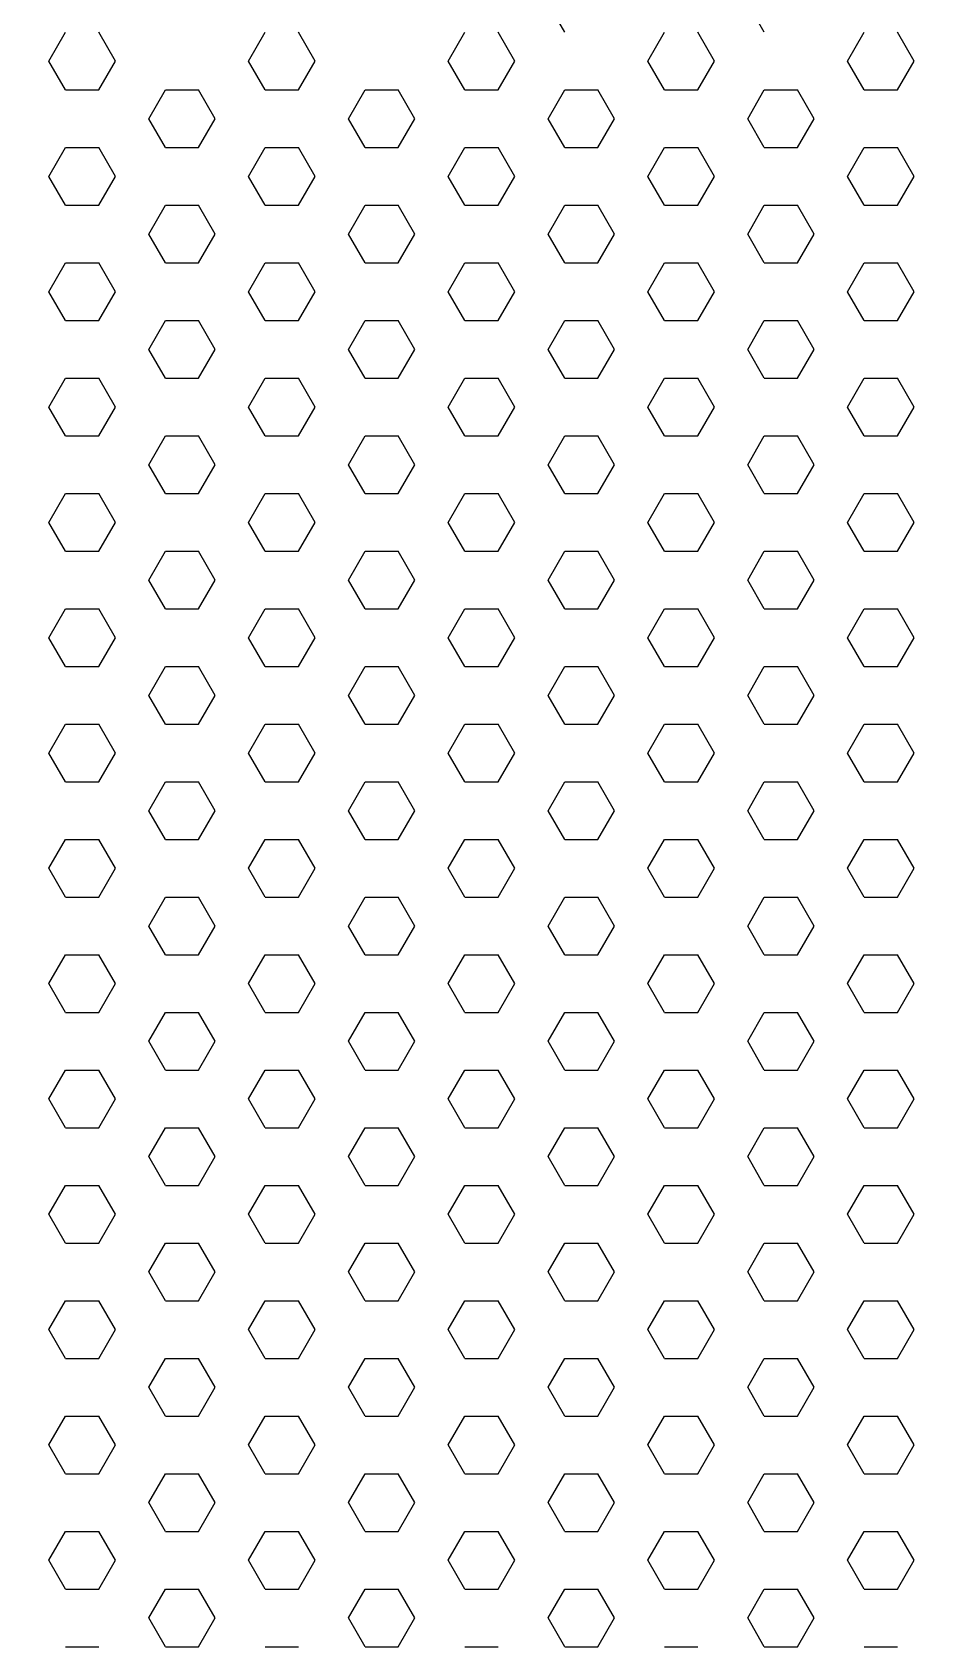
# Model space of a CAD drawing. Header units: millimetres. Extents: x 1464389 to 1998638, y -29162 to 256806.
# Drawn here: x 1540058.32 to 1540075.19, y 124775.66 to 124805.98 of the extents above; entities that cross this region are included whole.
import ezdxf

# ---------------------------------------------------------------- set-up
doc = ezdxf.new("R2010")
doc.units = ezdxf.units.MM
doc.header["$LTSCALE"] = 15
doc.layers.add('LS_DR_Washbasin', color=165, linetype='Continuous')

msp = doc.modelspace()

# ---------------------------------------------------------------- linework, layer by layer
at = {"layer": 'LS_DR_Washbasin', "linetype": 'Continuous'}
for p, q in [((1540068.318, 124805.976), (1540068.006, 124806.517)), ((1540072.068, 124805.976), (1540071.756, 124806.517)), ((1540058.631, 124805.434), (1540058.943, 124805.976)), ((1540059.881, 124805.434), (1540059.568, 124805.976)), ((1540062.381, 124805.434), (1540062.693, 124805.976)), ((1540063.631, 124805.434), (1540063.318, 124805.976)), ((1540066.131, 124805.434), (1540066.443, 124805.976)), ((1540067.381, 124805.434), (1540067.068, 124805.976)), ((1540069.881, 124805.434), (1540070.193, 124805.976)), ((1540071.131, 124805.434), (1540070.818, 124805.976)), ((1540073.631, 124805.434), (1540073.943, 124805.976)), ((1540074.881, 124805.434), (1540074.568, 124805.976)), ((1540058.943, 124804.893), (1540058.631, 124805.434)), ((1540059.568, 124804.893), (1540059.881, 124805.434)), ((1540062.693, 124804.893), (1540062.381, 124805.434)), ((1540063.318, 124804.893), (1540063.631, 124805.434)), ((1540066.443, 124804.893), (1540066.131, 124805.434)), ((1540067.068, 124804.893), (1540067.381, 124805.434)), ((1540070.193, 124804.893), (1540069.881, 124805.434)), ((1540070.818, 124804.893), (1540071.131, 124805.434)), ((1540073.943, 124804.893), (1540073.631, 124805.434)), ((1540074.568, 124804.893), (1540074.881, 124805.434)), ((1540058.943, 124804.893), (1540059.568, 124804.893)), ((1540060.506, 124804.352), (1540060.818, 124804.893)), ((1540060.818, 124804.893), (1540061.443, 124804.893)), ((1540061.756, 124804.352), (1540061.443, 124804.893)), ((1540062.693, 124804.893), (1540063.318, 124804.893)), ((1540064.256, 124804.352), (1540064.568, 124804.893)), ((1540064.568, 124804.893), (1540065.193, 124804.893)), ((1540065.506, 124804.352), (1540065.193, 124804.893)), ((1540066.443, 124804.893), (1540067.068, 124804.893)), ((1540068.006, 124804.352), (1540068.318, 124804.893)), ((1540068.318, 124804.893), (1540068.943, 124804.893)), ((1540069.256, 124804.352), (1540068.943, 124804.893)), ((1540070.193, 124804.893), (1540070.818, 124804.893)), ((1540071.756, 124804.352), (1540072.068, 124804.893)), ((1540072.068, 124804.893), (1540072.693, 124804.893)), ((1540073.006, 124804.352), (1540072.693, 124804.893)), ((1540073.943, 124804.893), (1540074.568, 124804.893)), ((1540060.818, 124803.81), (1540060.506, 124804.352)), ((1540061.443, 124803.81), (1540061.756, 124804.352)), ((1540064.568, 124803.81), (1540064.256, 124804.352)), ((1540065.193, 124803.81), (1540065.506, 124804.352)), ((1540068.318, 124803.81), (1540068.006, 124804.352)), ((1540068.943, 124803.81), (1540069.256, 124804.352)), ((1540072.068, 124803.81), (1540071.756, 124804.352)), ((1540072.693, 124803.81), (1540073.006, 124804.352)), ((1540058.631, 124803.269), (1540058.943, 124803.81)), ((1540058.943, 124803.811), (1540059.568, 124803.811)), ((1540059.881, 124803.269), (1540059.568, 124803.81)), ((1540060.818, 124803.811), (1540061.443, 124803.811)), ((1540062.381, 124803.269), (1540062.693, 124803.81)), ((1540062.693, 124803.811), (1540063.318, 124803.811)), ((1540063.631, 124803.269), (1540063.318, 124803.81)), ((1540064.568, 124803.811), (1540065.193, 124803.811)), ((1540066.131, 124803.269), (1540066.443, 124803.81)), ((1540066.443, 124803.811), (1540067.068, 124803.811)), ((1540067.381, 124803.269), (1540067.068, 124803.81)), ((1540068.318, 124803.811), (1540068.943, 124803.811)), ((1540069.881, 124803.269), (1540070.193, 124803.81)), ((1540070.193, 124803.811), (1540070.818, 124803.811)), ((1540071.131, 124803.269), (1540070.818, 124803.81)), ((1540072.068, 124803.811), (1540072.693, 124803.811)), ((1540073.631, 124803.269), (1540073.943, 124803.81)), ((1540073.943, 124803.811), (1540074.568, 124803.811)), ((1540074.881, 124803.269), (1540074.568, 124803.81)), ((1540058.943, 124802.728), (1540058.631, 124803.269)), ((1540059.568, 124802.728), (1540059.881, 124803.269)), ((1540062.693, 124802.728), (1540062.381, 124803.269)), ((1540063.318, 124802.728), (1540063.631, 124803.269)), ((1540066.443, 124802.728), (1540066.131, 124803.269)), ((1540067.068, 124802.728), (1540067.381, 124803.269)), ((1540070.193, 124802.728), (1540069.881, 124803.269)), ((1540070.818, 124802.728), (1540071.131, 124803.269)), ((1540073.943, 124802.728), (1540073.631, 124803.269)), ((1540074.568, 124802.728), (1540074.881, 124803.269)), ((1540058.943, 124802.728), (1540059.568, 124802.728)), ((1540060.506, 124802.187), (1540060.818, 124802.728)), ((1540060.818, 124802.728), (1540061.443, 124802.728)), ((1540061.756, 124802.187), (1540061.443, 124802.728)), ((1540062.693, 124802.728), (1540063.318, 124802.728)), ((1540064.256, 124802.187), (1540064.568, 124802.728)), ((1540064.568, 124802.728), (1540065.193, 124802.728)), ((1540065.506, 124802.187), (1540065.193, 124802.728)), ((1540066.443, 124802.728), (1540067.068, 124802.728)), ((1540068.006, 124802.187), (1540068.318, 124802.728)), ((1540068.318, 124802.728), (1540068.943, 124802.728)), ((1540069.256, 124802.187), (1540068.943, 124802.728)), ((1540070.193, 124802.728), (1540070.818, 124802.728)), ((1540071.756, 124802.187), (1540072.068, 124802.728)), ((1540072.068, 124802.728), (1540072.693, 124802.728)), ((1540073.006, 124802.187), (1540072.693, 124802.728)), ((1540073.943, 124802.728), (1540074.568, 124802.728)), ((1540060.818, 124801.645), (1540060.506, 124802.187)), ((1540061.443, 124801.645), (1540061.756, 124802.187)), ((1540064.568, 124801.645), (1540064.256, 124802.187)), ((1540065.193, 124801.645), (1540065.506, 124802.187)), ((1540068.318, 124801.645), (1540068.006, 124802.187)), ((1540068.943, 124801.645), (1540069.256, 124802.187)), ((1540072.068, 124801.645), (1540071.756, 124802.187)), ((1540072.693, 124801.645), (1540073.006, 124802.187)), ((1540058.631, 124801.104), (1540058.943, 124801.645)), ((1540058.943, 124801.645), (1540059.568, 124801.645)), ((1540059.881, 124801.104), (1540059.568, 124801.645)), ((1540060.818, 124801.645), (1540061.443, 124801.645)), ((1540062.381, 124801.104), (1540062.693, 124801.645)), ((1540062.693, 124801.645), (1540063.318, 124801.645)), ((1540063.631, 124801.104), (1540063.318, 124801.645)), ((1540064.568, 124801.645), (1540065.193, 124801.645)), ((1540066.131, 124801.104), (1540066.443, 124801.645)), ((1540066.443, 124801.645), (1540067.068, 124801.645)), ((1540067.381, 124801.104), (1540067.068, 124801.645)), ((1540068.318, 124801.645), (1540068.943, 124801.645)), ((1540069.881, 124801.104), (1540070.193, 124801.645)), ((1540070.193, 124801.645), (1540070.818, 124801.645)), ((1540071.131, 124801.104), (1540070.818, 124801.645)), ((1540072.068, 124801.645), (1540072.693, 124801.645)), ((1540073.631, 124801.104), (1540073.943, 124801.645)), ((1540073.943, 124801.645), (1540074.568, 124801.645)), ((1540074.881, 124801.104), (1540074.568, 124801.645)), ((1540058.943, 124800.563), (1540058.631, 124801.104)), ((1540059.568, 124800.563), (1540059.881, 124801.104)), ((1540062.693, 124800.563), (1540062.381, 124801.104)), ((1540063.318, 124800.563), (1540063.631, 124801.104)), ((1540066.443, 124800.563), (1540066.131, 124801.104)), ((1540067.068, 124800.563), (1540067.381, 124801.104)), ((1540070.193, 124800.563), (1540069.881, 124801.104)), ((1540070.818, 124800.563), (1540071.131, 124801.104)), ((1540073.943, 124800.563), (1540073.631, 124801.104)), ((1540074.568, 124800.563), (1540074.881, 124801.104)), ((1540058.943, 124800.563), (1540059.568, 124800.563)), ((1540060.506, 124800.022), (1540060.818, 124800.563)), ((1540060.818, 124800.563), (1540061.443, 124800.563)), ((1540061.756, 124800.022), (1540061.443, 124800.563)), ((1540062.693, 124800.563), (1540063.318, 124800.563)), ((1540064.256, 124800.022), (1540064.568, 124800.563)), ((1540064.568, 124800.563), (1540065.193, 124800.563)), ((1540065.506, 124800.022), (1540065.193, 124800.563)), ((1540066.443, 124800.563), (1540067.068, 124800.563)), ((1540068.006, 124800.022), (1540068.318, 124800.563)), ((1540068.318, 124800.563), (1540068.943, 124800.563)), ((1540069.256, 124800.022), (1540068.943, 124800.563)), ((1540070.193, 124800.563), (1540070.818, 124800.563)), ((1540071.756, 124800.022), (1540072.068, 124800.563)), ((1540072.068, 124800.563), (1540072.693, 124800.563)), ((1540073.006, 124800.022), (1540072.693, 124800.563)), ((1540073.943, 124800.563), (1540074.568, 124800.563)), ((1540060.818, 124799.48), (1540060.506, 124800.022)), ((1540061.443, 124799.48), (1540061.756, 124800.022)), ((1540064.568, 124799.48), (1540064.256, 124800.022)), ((1540065.193, 124799.48), (1540065.506, 124800.022)), ((1540068.318, 124799.48), (1540068.006, 124800.022)), ((1540068.943, 124799.48), (1540069.256, 124800.022)), ((1540072.068, 124799.48), (1540071.756, 124800.022)), ((1540072.693, 124799.48), (1540073.006, 124800.022)), ((1540058.631, 124798.939), (1540058.943, 124799.48)), ((1540058.943, 124799.48), (1540059.568, 124799.48)), ((1540059.881, 124798.939), (1540059.568, 124799.48)), ((1540060.818, 124799.48), (1540061.443, 124799.48)), ((1540062.381, 124798.939), (1540062.693, 124799.48)), ((1540062.693, 124799.48), (1540063.318, 124799.48)), ((1540063.631, 124798.939), (1540063.318, 124799.48)), ((1540064.568, 124799.48), (1540065.193, 124799.48)), ((1540066.131, 124798.939), (1540066.443, 124799.48)), ((1540066.443, 124799.48), (1540067.068, 124799.48)), ((1540067.381, 124798.939), (1540067.068, 124799.48)), ((1540068.318, 124799.48), (1540068.943, 124799.48)), ((1540069.881, 124798.939), (1540070.193, 124799.48)), ((1540070.193, 124799.48), (1540070.818, 124799.48)), ((1540071.131, 124798.939), (1540070.818, 124799.48)), ((1540072.068, 124799.48), (1540072.693, 124799.48)), ((1540073.631, 124798.939), (1540073.943, 124799.48)), ((1540073.943, 124799.48), (1540074.568, 124799.48)), ((1540074.881, 124798.939), (1540074.568, 124799.48)), ((1540058.943, 124798.398), (1540058.631, 124798.939)), ((1540059.568, 124798.398), (1540059.881, 124798.939)), ((1540062.693, 124798.398), (1540062.381, 124798.939)), ((1540063.318, 124798.398), (1540063.631, 124798.939)), ((1540066.443, 124798.398), (1540066.131, 124798.939)), ((1540067.068, 124798.398), (1540067.381, 124798.939)), ((1540070.193, 124798.398), (1540069.881, 124798.939)), ((1540070.818, 124798.398), (1540071.131, 124798.939)), ((1540073.943, 124798.398), (1540073.631, 124798.939)), ((1540074.568, 124798.398), (1540074.881, 124798.939)), ((1540058.943, 124798.398), (1540059.568, 124798.398)), ((1540060.506, 124797.857), (1540060.818, 124798.398)), ((1540060.818, 124798.398), (1540061.443, 124798.398)), ((1540061.756, 124797.857), (1540061.443, 124798.398)), ((1540062.693, 124798.398), (1540063.318, 124798.398)), ((1540064.256, 124797.857), (1540064.568, 124798.398)), ((1540064.568, 124798.398), (1540065.193, 124798.398)), ((1540065.506, 124797.857), (1540065.193, 124798.398)), ((1540066.443, 124798.398), (1540067.068, 124798.398)), ((1540068.006, 124797.857), (1540068.318, 124798.398)), ((1540068.318, 124798.398), (1540068.943, 124798.398)), ((1540069.256, 124797.857), (1540068.943, 124798.398)), ((1540070.193, 124798.398), (1540070.818, 124798.398)), ((1540071.756, 124797.857), (1540072.068, 124798.398)), ((1540072.068, 124798.398), (1540072.693, 124798.398)), ((1540073.006, 124797.857), (1540072.693, 124798.398)), ((1540073.943, 124798.398), (1540074.568, 124798.398)), ((1540060.818, 124797.315), (1540060.506, 124797.857)), ((1540061.443, 124797.315), (1540061.756, 124797.857)), ((1540064.568, 124797.315), (1540064.256, 124797.857)), ((1540065.193, 124797.315), (1540065.506, 124797.857)), ((1540068.318, 124797.315), (1540068.006, 124797.857)), ((1540068.943, 124797.315), (1540069.256, 124797.857)), ((1540072.068, 124797.315), (1540071.756, 124797.857)), ((1540072.693, 124797.315), (1540073.006, 124797.857)), ((1540058.631, 124796.774), (1540058.943, 124797.315)), ((1540058.943, 124797.315), (1540059.568, 124797.315)), ((1540059.881, 124796.774), (1540059.568, 124797.315)), ((1540060.818, 124797.315), (1540061.443, 124797.315)), ((1540062.381, 124796.774), (1540062.693, 124797.315)), ((1540062.693, 124797.315), (1540063.318, 124797.315)), ((1540063.631, 124796.774), (1540063.318, 124797.315)), ((1540064.568, 124797.315), (1540065.193, 124797.315)), ((1540066.131, 124796.774), (1540066.443, 124797.315)), ((1540066.443, 124797.315), (1540067.068, 124797.315)), ((1540067.381, 124796.774), (1540067.068, 124797.315)), ((1540068.318, 124797.315), (1540068.943, 124797.315)), ((1540069.881, 124796.774), (1540070.193, 124797.315)), ((1540070.193, 124797.315), (1540070.818, 124797.315)), ((1540071.131, 124796.774), (1540070.818, 124797.315)), ((1540072.068, 124797.315), (1540072.693, 124797.315)), ((1540073.631, 124796.774), (1540073.943, 124797.315)), ((1540073.943, 124797.315), (1540074.568, 124797.315)), ((1540074.881, 124796.774), (1540074.568, 124797.315)), ((1540058.943, 124796.233), (1540058.631, 124796.774)), ((1540059.568, 124796.233), (1540059.881, 124796.774)), ((1540062.693, 124796.233), (1540062.381, 124796.774)), ((1540063.318, 124796.233), (1540063.631, 124796.774)), ((1540066.443, 124796.233), (1540066.131, 124796.774)), ((1540067.068, 124796.233), (1540067.381, 124796.774)), ((1540070.193, 124796.233), (1540069.881, 124796.774)), ((1540070.818, 124796.233), (1540071.131, 124796.774)), ((1540073.943, 124796.233), (1540073.631, 124796.774)), ((1540074.568, 124796.233), (1540074.881, 124796.774)), ((1540058.943, 124796.233), (1540059.568, 124796.233)), ((1540060.506, 124795.691), (1540060.818, 124796.233)), ((1540060.818, 124796.233), (1540061.443, 124796.233)), ((1540061.756, 124795.691), (1540061.443, 124796.233)), ((1540062.693, 124796.233), (1540063.318, 124796.233)), ((1540064.256, 124795.691), (1540064.568, 124796.233)), ((1540064.568, 124796.233), (1540065.193, 124796.233)), ((1540065.506, 124795.691), (1540065.193, 124796.233)), ((1540066.443, 124796.233), (1540067.068, 124796.233)), ((1540068.006, 124795.691), (1540068.318, 124796.233)), ((1540068.318, 124796.233), (1540068.943, 124796.233)), ((1540069.256, 124795.691), (1540068.943, 124796.233)), ((1540070.193, 124796.233), (1540070.818, 124796.233)), ((1540071.756, 124795.691), (1540072.068, 124796.233)), ((1540072.068, 124796.233), (1540072.693, 124796.233)), ((1540073.006, 124795.691), (1540072.693, 124796.233)), ((1540073.943, 124796.233), (1540074.568, 124796.233)), ((1540060.818, 124795.15), (1540060.506, 124795.691)), ((1540061.443, 124795.15), (1540061.756, 124795.691)), ((1540064.568, 124795.15), (1540064.256, 124795.691)), ((1540065.193, 124795.15), (1540065.506, 124795.691)), ((1540068.318, 124795.15), (1540068.006, 124795.691)), ((1540068.943, 124795.15), (1540069.256, 124795.691)), ((1540072.068, 124795.15), (1540071.756, 124795.691)), ((1540072.693, 124795.15), (1540073.006, 124795.691)), ((1540058.631, 124794.609), (1540058.943, 124795.15)), ((1540058.943, 124795.15), (1540059.568, 124795.15)), ((1540059.881, 124794.609), (1540059.568, 124795.15)), ((1540060.818, 124795.15), (1540061.443, 124795.15)), ((1540062.381, 124794.609), (1540062.693, 124795.15)), ((1540062.693, 124795.15), (1540063.318, 124795.15)), ((1540063.631, 124794.609), (1540063.318, 124795.15)), ((1540064.568, 124795.15), (1540065.193, 124795.15)), ((1540066.131, 124794.609), (1540066.443, 124795.15)), ((1540066.443, 124795.15), (1540067.068, 124795.15)), ((1540067.381, 124794.609), (1540067.068, 124795.15)), ((1540068.318, 124795.15), (1540068.943, 124795.15)), ((1540069.881, 124794.609), (1540070.193, 124795.15)), ((1540070.193, 124795.15), (1540070.818, 124795.15)), ((1540071.131, 124794.609), (1540070.818, 124795.15)), ((1540072.068, 124795.15), (1540072.693, 124795.15)), ((1540073.631, 124794.609), (1540073.943, 124795.15)), ((1540073.943, 124795.15), (1540074.568, 124795.15)), ((1540074.881, 124794.609), (1540074.568, 124795.15)), ((1540058.943, 124794.068), (1540058.631, 124794.609)), ((1540059.568, 124794.068), (1540059.881, 124794.609)), ((1540062.693, 124794.068), (1540062.381, 124794.609)), ((1540063.318, 124794.068), (1540063.631, 124794.609)), ((1540066.443, 124794.068), (1540066.131, 124794.609)), ((1540067.068, 124794.068), (1540067.381, 124794.609)), ((1540070.193, 124794.068), (1540069.881, 124794.609)), ((1540070.818, 124794.068), (1540071.131, 124794.609)), ((1540073.943, 124794.068), (1540073.631, 124794.609)), ((1540074.568, 124794.068), (1540074.881, 124794.609)), ((1540058.943, 124794.068), (1540059.568, 124794.068)), ((1540060.506, 124793.526), (1540060.818, 124794.068)), ((1540060.818, 124794.068), (1540061.443, 124794.068)), ((1540061.756, 124793.526), (1540061.443, 124794.068)), ((1540062.693, 124794.068), (1540063.318, 124794.068)), ((1540064.256, 124793.526), (1540064.568, 124794.068)), ((1540064.568, 124794.068), (1540065.193, 124794.068)), ((1540065.506, 124793.526), (1540065.193, 124794.068)), ((1540066.443, 124794.068), (1540067.068, 124794.068)), ((1540068.006, 124793.526), (1540068.318, 124794.068)), ((1540068.318, 124794.068), (1540068.943, 124794.068)), ((1540069.256, 124793.526), (1540068.943, 124794.068)), ((1540070.193, 124794.068), (1540070.818, 124794.068)), ((1540071.756, 124793.526), (1540072.068, 124794.068)), ((1540072.068, 124794.068), (1540072.693, 124794.068)), ((1540073.006, 124793.526), (1540072.693, 124794.068)), ((1540073.943, 124794.068), (1540074.568, 124794.068)), ((1540060.818, 124792.985), (1540060.506, 124793.526)), ((1540061.443, 124792.985), (1540061.756, 124793.526)), ((1540064.568, 124792.985), (1540064.256, 124793.526)), ((1540065.193, 124792.985), (1540065.506, 124793.526)), ((1540068.318, 124792.985), (1540068.006, 124793.526)), ((1540068.943, 124792.985), (1540069.256, 124793.526)), ((1540072.068, 124792.985), (1540071.756, 124793.526)), ((1540072.693, 124792.985), (1540073.006, 124793.526)), ((1540058.631, 124792.444), (1540058.943, 124792.985)), ((1540058.943, 124792.985), (1540059.568, 124792.985)), ((1540059.881, 124792.444), (1540059.568, 124792.985)), ((1540060.818, 124792.985), (1540061.443, 124792.985)), ((1540062.381, 124792.444), (1540062.693, 124792.985)), ((1540062.693, 124792.985), (1540063.318, 124792.985)), ((1540063.631, 124792.444), (1540063.318, 124792.985)), ((1540064.568, 124792.985), (1540065.193, 124792.985)), ((1540066.131, 124792.444), (1540066.443, 124792.985)), ((1540066.443, 124792.985), (1540067.068, 124792.985)), ((1540067.381, 124792.444), (1540067.068, 124792.985)), ((1540068.318, 124792.985), (1540068.943, 124792.985)), ((1540069.881, 124792.444), (1540070.193, 124792.985)), ((1540070.193, 124792.985), (1540070.818, 124792.985)), ((1540071.131, 124792.444), (1540070.818, 124792.985)), ((1540072.068, 124792.985), (1540072.693, 124792.985)), ((1540073.631, 124792.444), (1540073.943, 124792.985)), ((1540073.943, 124792.985), (1540074.568, 124792.985)), ((1540074.881, 124792.444), (1540074.568, 124792.985)), ((1540058.943, 124791.903), (1540058.631, 124792.444)), ((1540059.568, 124791.903), (1540059.881, 124792.444)), ((1540062.693, 124791.903), (1540062.381, 124792.444)), ((1540063.318, 124791.903), (1540063.631, 124792.444)), ((1540066.443, 124791.903), (1540066.131, 124792.444)), ((1540067.068, 124791.903), (1540067.381, 124792.444)), ((1540070.193, 124791.903), (1540069.881, 124792.444)), ((1540070.818, 124791.903), (1540071.131, 124792.444)), ((1540073.943, 124791.903), (1540073.631, 124792.444)), ((1540074.568, 124791.903), (1540074.881, 124792.444)), ((1540058.943, 124791.903), (1540059.568, 124791.903)), ((1540060.506, 124791.361), (1540060.818, 124791.903)), ((1540060.818, 124791.903), (1540061.443, 124791.903)), ((1540061.756, 124791.361), (1540061.443, 124791.903)), ((1540062.693, 124791.903), (1540063.318, 124791.903)), ((1540064.256, 124791.361), (1540064.568, 124791.903)), ((1540064.568, 124791.903), (1540065.193, 124791.903)), ((1540065.506, 124791.361), (1540065.193, 124791.903)), ((1540066.443, 124791.903), (1540067.068, 124791.903)), ((1540068.006, 124791.361), (1540068.318, 124791.903)), ((1540068.318, 124791.903), (1540068.943, 124791.903)), ((1540069.256, 124791.361), (1540068.943, 124791.903)), ((1540070.193, 124791.903), (1540070.818, 124791.903)), ((1540071.756, 124791.361), (1540072.068, 124791.903)), ((1540072.068, 124791.903), (1540072.693, 124791.903)), ((1540073.006, 124791.361), (1540072.693, 124791.903)), ((1540073.943, 124791.903), (1540074.568, 124791.903)), ((1540060.818, 124790.82), (1540060.506, 124791.361)), ((1540061.443, 124790.82), (1540061.756, 124791.361)), ((1540064.568, 124790.82), (1540064.256, 124791.361)), ((1540065.193, 124790.82), (1540065.506, 124791.361)), ((1540068.318, 124790.82), (1540068.006, 124791.361)), ((1540068.943, 124790.82), (1540069.256, 124791.361)), ((1540072.068, 124790.82), (1540071.756, 124791.361)), ((1540072.693, 124790.82), (1540073.006, 124791.361)), ((1540058.631, 124790.279), (1540058.943, 124790.82)), ((1540058.943, 124790.82), (1540059.568, 124790.82)), ((1540059.881, 124790.279), (1540059.568, 124790.82)), ((1540060.818, 124790.82), (1540061.443, 124790.82)), ((1540062.381, 124790.279), (1540062.693, 124790.82)), ((1540062.693, 124790.82), (1540063.318, 124790.82)), ((1540063.631, 124790.279), (1540063.318, 124790.82)), ((1540064.568, 124790.82), (1540065.193, 124790.82)), ((1540066.131, 124790.279), (1540066.443, 124790.82)), ((1540066.443, 124790.82), (1540067.068, 124790.82)), ((1540067.381, 124790.279), (1540067.068, 124790.82)), ((1540068.318, 124790.82), (1540068.943, 124790.82)), ((1540069.881, 124790.279), (1540070.193, 124790.82)), ((1540070.193, 124790.82), (1540070.818, 124790.82)), ((1540071.131, 124790.279), (1540070.818, 124790.82)), ((1540072.068, 124790.82), (1540072.693, 124790.82)), ((1540073.631, 124790.279), (1540073.943, 124790.82)), ((1540073.943, 124790.82), (1540074.568, 124790.82)), ((1540074.881, 124790.279), (1540074.568, 124790.82)), ((1540058.943, 124789.738), (1540058.631, 124790.279)), ((1540059.568, 124789.738), (1540059.881, 124790.279)), ((1540062.693, 124789.738), (1540062.381, 124790.279)), ((1540063.318, 124789.738), (1540063.631, 124790.279)), ((1540066.443, 124789.738), (1540066.131, 124790.279)), ((1540067.068, 124789.738), (1540067.381, 124790.279)), ((1540070.193, 124789.738), (1540069.881, 124790.279)), ((1540070.818, 124789.738), (1540071.131, 124790.279)), ((1540073.943, 124789.738), (1540073.631, 124790.279)), ((1540074.568, 124789.738), (1540074.881, 124790.279)), ((1540058.943, 124789.738), (1540059.568, 124789.738)), ((1540060.506, 124789.196), (1540060.818, 124789.738)), ((1540060.818, 124789.738), (1540061.443, 124789.738)), ((1540061.756, 124789.196), (1540061.443, 124789.738)), ((1540062.693, 124789.738), (1540063.318, 124789.738)), ((1540064.256, 124789.196), (1540064.568, 124789.738)), ((1540064.568, 124789.738), (1540065.193, 124789.738)), ((1540065.506, 124789.196), (1540065.193, 124789.738)), ((1540066.443, 124789.738), (1540067.068, 124789.738)), ((1540068.006, 124789.196), (1540068.318, 124789.738)), ((1540068.318, 124789.738), (1540068.943, 124789.738)), ((1540069.256, 124789.196), (1540068.943, 124789.738)), ((1540070.193, 124789.738), (1540070.818, 124789.738)), ((1540071.756, 124789.196), (1540072.068, 124789.738)), ((1540072.068, 124789.738), (1540072.693, 124789.738)), ((1540073.006, 124789.196), (1540072.693, 124789.738)), ((1540073.943, 124789.738), (1540074.568, 124789.738)), ((1540060.818, 124788.655), (1540060.506, 124789.196)), ((1540061.443, 124788.655), (1540061.756, 124789.196)), ((1540064.568, 124788.655), (1540064.256, 124789.196)), ((1540065.193, 124788.655), (1540065.506, 124789.196)), ((1540068.318, 124788.655), (1540068.006, 124789.196)), ((1540068.943, 124788.655), (1540069.256, 124789.196)), ((1540072.068, 124788.655), (1540071.756, 124789.196)), ((1540072.693, 124788.655), (1540073.006, 124789.196)), ((1540058.631, 124788.114), (1540058.943, 124788.655)), ((1540058.943, 124788.655), (1540059.568, 124788.655)), ((1540059.881, 124788.114), (1540059.568, 124788.655)), ((1540060.818, 124788.655), (1540061.443, 124788.655)), ((1540062.381, 124788.114), (1540062.693, 124788.655)), ((1540062.693, 124788.655), (1540063.318, 124788.655)), ((1540063.631, 124788.114), (1540063.318, 124788.655)), ((1540064.568, 124788.655), (1540065.193, 124788.655)), ((1540066.131, 124788.114), (1540066.443, 124788.655)), ((1540066.443, 124788.655), (1540067.068, 124788.655)), ((1540067.381, 124788.114), (1540067.068, 124788.655)), ((1540068.318, 124788.655), (1540068.943, 124788.655)), ((1540069.881, 124788.114), (1540070.193, 124788.655)), ((1540070.193, 124788.655), (1540070.818, 124788.655)), ((1540071.131, 124788.114), (1540070.818, 124788.655)), ((1540072.068, 124788.655), (1540072.693, 124788.655)), ((1540073.631, 124788.114), (1540073.943, 124788.655)), ((1540073.943, 124788.655), (1540074.568, 124788.655)), ((1540074.881, 124788.114), (1540074.568, 124788.655)), ((1540058.943, 124787.573), (1540058.631, 124788.114)), ((1540059.568, 124787.573), (1540059.881, 124788.114)), ((1540062.693, 124787.573), (1540062.381, 124788.114)), ((1540063.318, 124787.573), (1540063.631, 124788.114)), ((1540066.443, 124787.573), (1540066.131, 124788.114)), ((1540067.068, 124787.573), (1540067.381, 124788.114)), ((1540070.193, 124787.573), (1540069.881, 124788.114)), ((1540070.818, 124787.573), (1540071.131, 124788.114)), ((1540073.943, 124787.573), (1540073.631, 124788.114)), ((1540074.568, 124787.573), (1540074.881, 124788.114)), ((1540058.943, 124787.573), (1540059.568, 124787.573)), ((1540060.506, 124787.031), (1540060.818, 124787.573)), ((1540060.818, 124787.573), (1540061.443, 124787.573)), ((1540061.756, 124787.031), (1540061.443, 124787.573)), ((1540062.693, 124787.573), (1540063.318, 124787.573)), ((1540064.256, 124787.031), (1540064.568, 124787.573)), ((1540064.568, 124787.573), (1540065.193, 124787.573)), ((1540065.506, 124787.031), (1540065.193, 124787.573)), ((1540066.443, 124787.573), (1540067.068, 124787.573)), ((1540068.006, 124787.031), (1540068.318, 124787.573)), ((1540068.318, 124787.573), (1540068.943, 124787.573)), ((1540069.256, 124787.031), (1540068.943, 124787.573)), ((1540070.193, 124787.573), (1540070.818, 124787.573)), ((1540071.756, 124787.031), (1540072.068, 124787.573)), ((1540072.068, 124787.573), (1540072.693, 124787.573)), ((1540073.006, 124787.031), (1540072.693, 124787.573)), ((1540073.943, 124787.573), (1540074.568, 124787.573)), ((1540060.818, 124786.49), (1540060.506, 124787.031)), ((1540061.443, 124786.49), (1540061.756, 124787.031)), ((1540064.568, 124786.49), (1540064.256, 124787.031)), ((1540065.193, 124786.49), (1540065.506, 124787.031)), ((1540068.318, 124786.49), (1540068.006, 124787.031)), ((1540068.943, 124786.49), (1540069.256, 124787.031)), ((1540072.068, 124786.49), (1540071.756, 124787.031)), ((1540072.693, 124786.49), (1540073.006, 124787.031)), ((1540058.631, 124785.949), (1540058.943, 124786.49)), ((1540058.943, 124786.49), (1540059.568, 124786.49)), ((1540059.881, 124785.949), (1540059.568, 124786.49)), ((1540060.818, 124786.49), (1540061.443, 124786.49)), ((1540062.381, 124785.949), (1540062.693, 124786.49)), ((1540062.693, 124786.49), (1540063.318, 124786.49)), ((1540063.631, 124785.949), (1540063.318, 124786.49)), ((1540064.568, 124786.49), (1540065.193, 124786.49)), ((1540066.131, 124785.949), (1540066.443, 124786.49)), ((1540066.443, 124786.49), (1540067.068, 124786.49)), ((1540067.381, 124785.949), (1540067.068, 124786.49)), ((1540068.318, 124786.49), (1540068.943, 124786.49)), ((1540069.881, 124785.949), (1540070.193, 124786.49)), ((1540070.193, 124786.49), (1540070.818, 124786.49)), ((1540071.131, 124785.949), (1540070.818, 124786.49)), ((1540072.068, 124786.49), (1540072.693, 124786.49)), ((1540073.631, 124785.949), (1540073.943, 124786.49)), ((1540073.943, 124786.49), (1540074.568, 124786.49)), ((1540074.881, 124785.949), (1540074.568, 124786.49)), ((1540058.943, 124785.407), (1540058.631, 124785.949)), ((1540059.568, 124785.407), (1540059.881, 124785.949)), ((1540062.693, 124785.407), (1540062.381, 124785.949)), ((1540063.318, 124785.407), (1540063.631, 124785.949)), ((1540066.443, 124785.407), (1540066.131, 124785.949)), ((1540067.068, 124785.407), (1540067.381, 124785.949)), ((1540070.193, 124785.407), (1540069.881, 124785.949)), ((1540070.818, 124785.407), (1540071.131, 124785.949)), ((1540073.943, 124785.407), (1540073.631, 124785.949)), ((1540074.568, 124785.407), (1540074.881, 124785.949)), ((1540058.943, 124785.407), (1540059.568, 124785.407)), ((1540060.506, 124784.866), (1540060.818, 124785.407)), ((1540060.818, 124785.407), (1540061.443, 124785.407)), ((1540061.756, 124784.866), (1540061.443, 124785.407)), ((1540062.693, 124785.407), (1540063.318, 124785.407)), ((1540064.256, 124784.866), (1540064.568, 124785.407)), ((1540064.568, 124785.407), (1540065.193, 124785.407)), ((1540065.506, 124784.866), (1540065.193, 124785.407)), ((1540066.443, 124785.407), (1540067.068, 124785.407)), ((1540068.006, 124784.866), (1540068.318, 124785.407)), ((1540068.318, 124785.407), (1540068.943, 124785.407)), ((1540069.256, 124784.866), (1540068.943, 124785.407)), ((1540070.193, 124785.407), (1540070.818, 124785.407)), ((1540071.756, 124784.866), (1540072.068, 124785.407)), ((1540072.068, 124785.407), (1540072.693, 124785.407)), ((1540073.006, 124784.866), (1540072.693, 124785.407)), ((1540073.943, 124785.407), (1540074.568, 124785.407)), ((1540060.818, 124784.325), (1540060.506, 124784.866)), ((1540061.443, 124784.325), (1540061.756, 124784.866)), ((1540064.568, 124784.325), (1540064.256, 124784.866)), ((1540065.193, 124784.325), (1540065.506, 124784.866)), ((1540068.318, 124784.325), (1540068.006, 124784.866)), ((1540068.943, 124784.325), (1540069.256, 124784.866)), ((1540072.068, 124784.325), (1540071.756, 124784.866)), ((1540072.693, 124784.325), (1540073.006, 124784.866)), ((1540058.631, 124783.784), (1540058.943, 124784.325)), ((1540058.943, 124784.325), (1540059.568, 124784.325)), ((1540059.881, 124783.784), (1540059.568, 124784.325)), ((1540060.818, 124784.325), (1540061.443, 124784.325)), ((1540062.381, 124783.784), (1540062.693, 124784.325)), ((1540062.693, 124784.325), (1540063.318, 124784.325)), ((1540063.631, 124783.784), (1540063.318, 124784.325)), ((1540064.568, 124784.325), (1540065.193, 124784.325)), ((1540066.131, 124783.784), (1540066.443, 124784.325)), ((1540066.443, 124784.325), (1540067.068, 124784.325)), ((1540067.381, 124783.784), (1540067.068, 124784.325)), ((1540068.318, 124784.325), (1540068.943, 124784.325)), ((1540069.881, 124783.784), (1540070.193, 124784.325)), ((1540070.193, 124784.325), (1540070.818, 124784.325)), ((1540071.131, 124783.784), (1540070.818, 124784.325)), ((1540072.068, 124784.325), (1540072.693, 124784.325)), ((1540073.631, 124783.784), (1540073.943, 124784.325)), ((1540073.943, 124784.325), (1540074.568, 124784.325)), ((1540074.881, 124783.784), (1540074.568, 124784.325)), ((1540058.943, 124783.242), (1540058.631, 124783.784)), ((1540059.568, 124783.242), (1540059.881, 124783.784)), ((1540062.693, 124783.242), (1540062.381, 124783.784)), ((1540063.318, 124783.242), (1540063.631, 124783.784)), ((1540066.443, 124783.242), (1540066.131, 124783.784)), ((1540067.068, 124783.242), (1540067.381, 124783.784)), ((1540070.193, 124783.242), (1540069.881, 124783.784)), ((1540070.818, 124783.242), (1540071.131, 124783.784)), ((1540073.943, 124783.242), (1540073.631, 124783.784)), ((1540074.568, 124783.242), (1540074.881, 124783.784)), ((1540058.943, 124783.242), (1540059.568, 124783.242)), ((1540060.506, 124782.701), (1540060.818, 124783.242)), ((1540060.818, 124783.242), (1540061.443, 124783.242)), ((1540061.756, 124782.701), (1540061.443, 124783.242)), ((1540062.693, 124783.242), (1540063.318, 124783.242)), ((1540064.256, 124782.701), (1540064.568, 124783.242)), ((1540064.568, 124783.242), (1540065.193, 124783.242)), ((1540065.506, 124782.701), (1540065.193, 124783.242)), ((1540066.443, 124783.242), (1540067.068, 124783.242)), ((1540068.006, 124782.701), (1540068.318, 124783.242)), ((1540068.318, 124783.242), (1540068.943, 124783.242)), ((1540069.256, 124782.701), (1540068.943, 124783.242)), ((1540070.193, 124783.242), (1540070.818, 124783.242)), ((1540071.756, 124782.701), (1540072.068, 124783.242)), ((1540072.068, 124783.242), (1540072.693, 124783.242)), ((1540073.006, 124782.701), (1540072.693, 124783.242)), ((1540073.943, 124783.242), (1540074.568, 124783.242)), ((1540060.818, 124782.16), (1540060.506, 124782.701)), ((1540061.443, 124782.16), (1540061.756, 124782.701)), ((1540064.568, 124782.16), (1540064.256, 124782.701)), ((1540065.193, 124782.16), (1540065.506, 124782.701)), ((1540068.318, 124782.16), (1540068.006, 124782.701)), ((1540068.943, 124782.16), (1540069.256, 124782.701)), ((1540072.068, 124782.16), (1540071.756, 124782.701)), ((1540072.693, 124782.16), (1540073.006, 124782.701)), ((1540058.631, 124781.619), (1540058.943, 124782.16)), ((1540058.943, 124782.16), (1540059.568, 124782.16)), ((1540059.881, 124781.619), (1540059.568, 124782.16)), ((1540060.818, 124782.16), (1540061.443, 124782.16)), ((1540062.381, 124781.619), (1540062.693, 124782.16)), ((1540062.693, 124782.16), (1540063.318, 124782.16)), ((1540063.631, 124781.619), (1540063.318, 124782.16)), ((1540064.568, 124782.16), (1540065.193, 124782.16)), ((1540066.131, 124781.619), (1540066.443, 124782.16)), ((1540066.443, 124782.16), (1540067.068, 124782.16)), ((1540067.381, 124781.619), (1540067.068, 124782.16)), ((1540068.318, 124782.16), (1540068.943, 124782.16)), ((1540069.881, 124781.619), (1540070.193, 124782.16)), ((1540070.193, 124782.16), (1540070.818, 124782.16)), ((1540071.131, 124781.619), (1540070.818, 124782.16)), ((1540072.068, 124782.16), (1540072.693, 124782.16)), ((1540073.631, 124781.619), (1540073.943, 124782.16)), ((1540073.943, 124782.16), (1540074.568, 124782.16)), ((1540074.881, 124781.619), (1540074.568, 124782.16)), ((1540058.943, 124781.077), (1540058.631, 124781.619)), ((1540059.568, 124781.077), (1540059.881, 124781.619)), ((1540062.693, 124781.077), (1540062.381, 124781.619)), ((1540063.318, 124781.077), (1540063.631, 124781.619)), ((1540066.443, 124781.077), (1540066.131, 124781.619)), ((1540067.068, 124781.077), (1540067.381, 124781.619)), ((1540070.193, 124781.077), (1540069.881, 124781.619)), ((1540070.818, 124781.077), (1540071.131, 124781.619)), ((1540073.943, 124781.077), (1540073.631, 124781.619)), ((1540074.568, 124781.077), (1540074.881, 124781.619)), ((1540058.943, 124781.077), (1540059.568, 124781.077)), ((1540060.506, 124780.536), (1540060.818, 124781.077)), ((1540060.818, 124781.077), (1540061.443, 124781.077)), ((1540061.756, 124780.536), (1540061.443, 124781.077)), ((1540062.693, 124781.077), (1540063.318, 124781.077)), ((1540064.256, 124780.536), (1540064.568, 124781.077)), ((1540064.568, 124781.077), (1540065.193, 124781.077)), ((1540065.506, 124780.536), (1540065.193, 124781.077)), ((1540066.443, 124781.077), (1540067.068, 124781.077)), ((1540068.006, 124780.536), (1540068.318, 124781.077)), ((1540068.318, 124781.077), (1540068.943, 124781.077)), ((1540069.256, 124780.536), (1540068.943, 124781.077)), ((1540070.193, 124781.077), (1540070.818, 124781.077)), ((1540071.756, 124780.536), (1540072.068, 124781.077)), ((1540072.068, 124781.077), (1540072.693, 124781.077)), ((1540073.006, 124780.536), (1540072.693, 124781.077)), ((1540073.943, 124781.077), (1540074.568, 124781.077)), ((1540060.818, 124779.995), (1540060.506, 124780.536)), ((1540061.443, 124779.995), (1540061.756, 124780.536)), ((1540064.568, 124779.995), (1540064.256, 124780.536)), ((1540065.193, 124779.995), (1540065.506, 124780.536)), ((1540068.318, 124779.995), (1540068.006, 124780.536)), ((1540068.943, 124779.995), (1540069.256, 124780.536)), ((1540072.068, 124779.995), (1540071.756, 124780.536)), ((1540072.693, 124779.995), (1540073.006, 124780.536)), ((1540058.631, 124779.454), (1540058.943, 124779.995)), ((1540058.943, 124779.995), (1540059.568, 124779.995)), ((1540059.881, 124779.454), (1540059.568, 124779.995)), ((1540060.818, 124779.995), (1540061.443, 124779.995)), ((1540062.381, 124779.454), (1540062.693, 124779.995)), ((1540062.693, 124779.995), (1540063.318, 124779.995)), ((1540063.631, 124779.454), (1540063.318, 124779.995)), ((1540064.568, 124779.995), (1540065.193, 124779.995)), ((1540066.131, 124779.454), (1540066.443, 124779.995)), ((1540066.443, 124779.995), (1540067.068, 124779.995)), ((1540067.381, 124779.454), (1540067.068, 124779.995)), ((1540068.318, 124779.995), (1540068.943, 124779.995)), ((1540069.881, 124779.454), (1540070.193, 124779.995)), ((1540070.193, 124779.995), (1540070.818, 124779.995)), ((1540071.131, 124779.454), (1540070.818, 124779.995)), ((1540072.068, 124779.995), (1540072.693, 124779.995)), ((1540073.631, 124779.454), (1540073.943, 124779.995)), ((1540073.943, 124779.995), (1540074.568, 124779.995)), ((1540074.881, 124779.454), (1540074.568, 124779.995)), ((1540058.943, 124778.912), (1540058.631, 124779.454)), ((1540059.568, 124778.912), (1540059.881, 124779.454)), ((1540062.693, 124778.912), (1540062.381, 124779.454)), ((1540063.318, 124778.912), (1540063.631, 124779.454)), ((1540066.443, 124778.912), (1540066.131, 124779.454)), ((1540067.068, 124778.912), (1540067.381, 124779.454)), ((1540070.193, 124778.912), (1540069.881, 124779.454)), ((1540070.818, 124778.912), (1540071.131, 124779.454)), ((1540073.943, 124778.912), (1540073.631, 124779.454)), ((1540074.568, 124778.912), (1540074.881, 124779.454)), ((1540058.943, 124778.912), (1540059.568, 124778.912)), ((1540060.506, 124778.371), (1540060.818, 124778.912)), ((1540060.818, 124778.912), (1540061.443, 124778.912)), ((1540061.756, 124778.371), (1540061.443, 124778.912)), ((1540062.693, 124778.912), (1540063.318, 124778.912)), ((1540064.256, 124778.371), (1540064.568, 124778.912)), ((1540064.568, 124778.912), (1540065.193, 124778.912)), ((1540065.506, 124778.371), (1540065.193, 124778.912)), ((1540066.443, 124778.912), (1540067.068, 124778.912)), ((1540068.006, 124778.371), (1540068.318, 124778.912)), ((1540068.318, 124778.912), (1540068.943, 124778.912)), ((1540069.256, 124778.371), (1540068.943, 124778.912)), ((1540070.193, 124778.912), (1540070.818, 124778.912)), ((1540071.756, 124778.371), (1540072.068, 124778.912)), ((1540072.068, 124778.912), (1540072.693, 124778.912)), ((1540073.006, 124778.371), (1540072.693, 124778.912)), ((1540073.943, 124778.912), (1540074.568, 124778.912)), ((1540060.818, 124777.83), (1540060.506, 124778.371)), ((1540061.443, 124777.83), (1540061.756, 124778.371)), ((1540064.568, 124777.83), (1540064.256, 124778.371)), ((1540065.193, 124777.83), (1540065.506, 124778.371)), ((1540068.318, 124777.83), (1540068.006, 124778.371)), ((1540068.943, 124777.83), (1540069.256, 124778.371)), ((1540072.068, 124777.83), (1540071.756, 124778.371)), ((1540072.693, 124777.83), (1540073.006, 124778.371)), ((1540058.631, 124777.288), (1540058.943, 124777.83)), ((1540058.943, 124777.83), (1540059.568, 124777.83)), ((1540059.881, 124777.288), (1540059.568, 124777.83)), ((1540060.818, 124777.83), (1540061.443, 124777.83)), ((1540062.381, 124777.288), (1540062.693, 124777.83)), ((1540062.693, 124777.83), (1540063.318, 124777.83)), ((1540063.631, 124777.288), (1540063.318, 124777.83)), ((1540064.568, 124777.83), (1540065.193, 124777.83)), ((1540066.131, 124777.288), (1540066.443, 124777.83)), ((1540066.443, 124777.83), (1540067.068, 124777.83)), ((1540067.381, 124777.288), (1540067.068, 124777.83)), ((1540068.318, 124777.83), (1540068.943, 124777.83)), ((1540069.881, 124777.288), (1540070.193, 124777.83)), ((1540070.193, 124777.83), (1540070.818, 124777.83)), ((1540071.131, 124777.288), (1540070.818, 124777.83)), ((1540072.068, 124777.83), (1540072.693, 124777.83)), ((1540073.631, 124777.288), (1540073.943, 124777.83)), ((1540073.943, 124777.83), (1540074.568, 124777.83)), ((1540074.881, 124777.288), (1540074.568, 124777.83)), ((1540058.943, 124776.747), (1540058.631, 124777.288)), ((1540059.568, 124776.747), (1540059.881, 124777.288)), ((1540062.693, 124776.747), (1540062.381, 124777.288)), ((1540063.318, 124776.747), (1540063.631, 124777.288)), ((1540066.443, 124776.747), (1540066.131, 124777.288)), ((1540067.068, 124776.747), (1540067.381, 124777.288)), ((1540070.193, 124776.747), (1540069.881, 124777.288)), ((1540070.818, 124776.747), (1540071.131, 124777.288)), ((1540073.943, 124776.747), (1540073.631, 124777.288)), ((1540074.568, 124776.747), (1540074.881, 124777.288)), ((1540058.943, 124776.747), (1540059.568, 124776.747)), ((1540060.506, 124776.206), (1540060.818, 124776.747)), ((1540060.818, 124776.747), (1540061.443, 124776.747)), ((1540061.756, 124776.206), (1540061.443, 124776.747)), ((1540062.693, 124776.747), (1540063.318, 124776.747)), ((1540064.256, 124776.206), (1540064.568, 124776.747)), ((1540064.568, 124776.747), (1540065.193, 124776.747)), ((1540065.506, 124776.206), (1540065.193, 124776.747)), ((1540066.443, 124776.747), (1540067.068, 124776.747)), ((1540068.006, 124776.206), (1540068.318, 124776.747)), ((1540068.318, 124776.747), (1540068.943, 124776.747)), ((1540069.256, 124776.206), (1540068.943, 124776.747)), ((1540070.193, 124776.747), (1540070.818, 124776.747)), ((1540071.756, 124776.206), (1540072.068, 124776.747)), ((1540072.068, 124776.747), (1540072.693, 124776.747)), ((1540073.006, 124776.206), (1540072.693, 124776.747)), ((1540073.943, 124776.747), (1540074.568, 124776.747)), ((1540060.818, 124775.665), (1540060.506, 124776.206)), ((1540061.443, 124775.665), (1540061.756, 124776.206)), ((1540064.568, 124775.665), (1540064.256, 124776.206)), ((1540065.193, 124775.665), (1540065.506, 124776.206)), ((1540068.318, 124775.665), (1540068.006, 124776.206)), ((1540068.943, 124775.665), (1540069.256, 124776.206)), ((1540072.068, 124775.665), (1540071.756, 124776.206)), ((1540072.693, 124775.665), (1540073.006, 124776.206)), ((1540058.943, 124775.665), (1540059.568, 124775.665)), ((1540060.818, 124775.665), (1540061.443, 124775.665)), ((1540062.693, 124775.665), (1540063.318, 124775.665)), ((1540064.568, 124775.665), (1540065.193, 124775.665)), ((1540066.443, 124775.665), (1540067.068, 124775.665)), ((1540068.318, 124775.665), (1540068.943, 124775.665)), ((1540070.193, 124775.665), (1540070.818, 124775.665)), ((1540072.068, 124775.665), (1540072.693, 124775.665)), ((1540073.943, 124775.665), (1540074.568, 124775.665))]:
    msp.add_line(p, q, dxfattribs=at)
at = {"layer": 'LS_DR_Washbasin'}
msp.add_circle((1540051.235, 124775.622), 46.676, dxfattribs=at)

doc.saveas('drawing.dxf')
